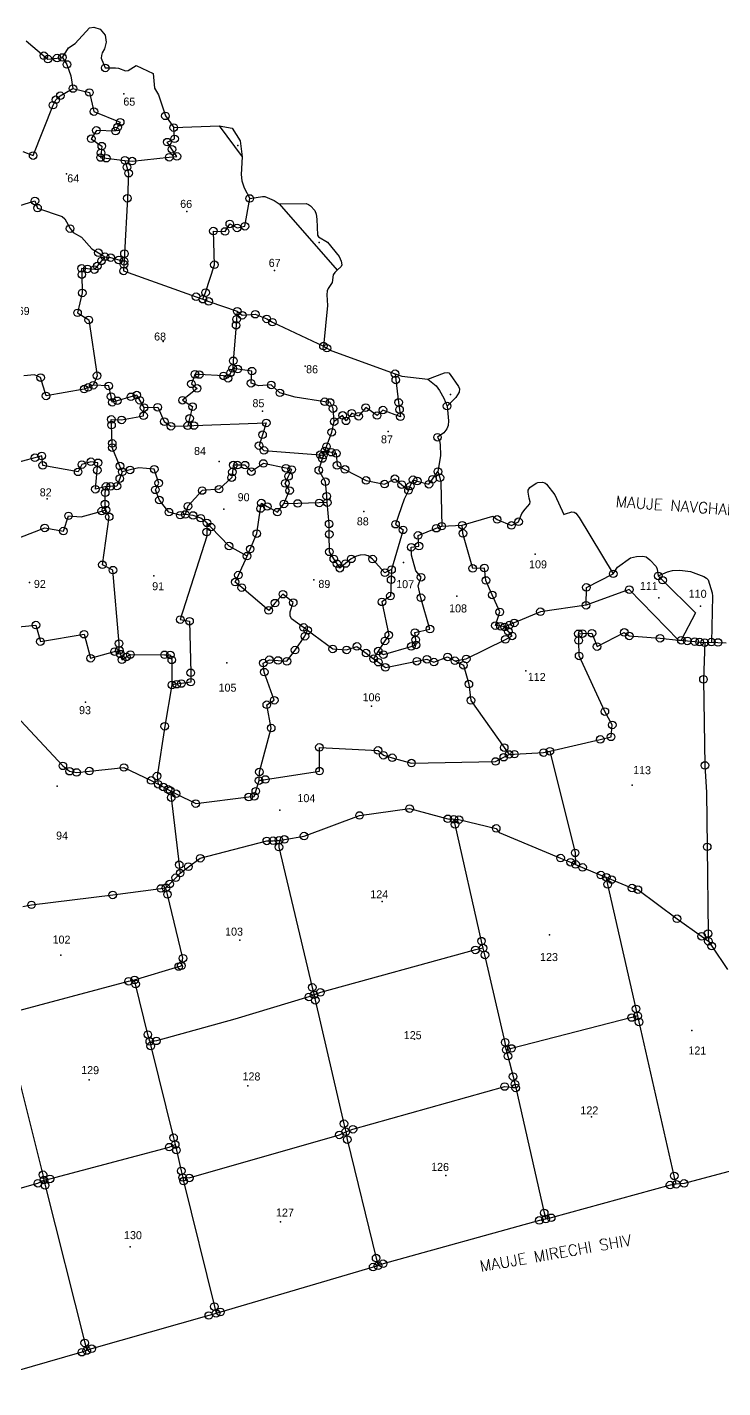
# Model space of a CAD drawing. Header units: metres. Extents: x 272249 to 276425, y 2131498 to 2137677.
# Drawn here: x 274971 to 275686, y 2135408 to 2136806 of the extents above; entities that cross this region are included whole.
import ezdxf

# ---------------------------------------------------------------- set-up
doc = ezdxf.new("R2010")
doc.units = ezdxf.units.M
for name, color, linetype in [('POINT_PARCEL', 7, 'Continuous'), ('POLY_PARCEL', 6, 'Continuous'), ('POLY_ROAD', 30, 'Continuous'), ('TEXT_MAPOUT', 7, 'Continuous'), ('TEXT_PARCEL', 7, 'Continuous'), ('V_BOUND_LINE', 7, 'Continuous')]:
    doc.layers.add(name, color=color, linetype=linetype)
doc.styles.get("Standard").update_dxf_attribs({"font": 'simplex.shx'})
doc.styles.add('TEXT_MAP', font='')
doc.styles.get('TEXT_MAP').set_extended_font_data('Kruti Dev 050')

msp = doc.modelspace()

# ---------------------------------------------------------------- linework, layer by layer
for centre in [(274988.3, 2136777.2), (274992.5, 2136773.8), (275001.9, 2136774.8), (275007.3, 2136775.4), (275012, 2136768.2), (275051.3, 2136764.6), (275000.6, 2136732), (275005.2, 2136736.1), (275018.2, 2136743.5), (275035.1, 2136739.4), (274997.7, 2136726.4), (275039.7, 2136719.8), (275064.1, 2136703.9), (275066.7, 2136708.9), (275113.1, 2136715.4), (275121.7, 2136703.3), (275037, 2136691.9), (275042.3, 2136700.5), (275062, 2136699.8), (275115, 2136688.4), (275122.6, 2136691.8), (274977.3, 2136674.6), (275047, 2136677.3), (275047.8, 2136684.3), (275119.9, 2136681.1), (275046.5, 2136672.6), (275052.4, 2136671.9), (275071.6, 2136669.7), (275073.6, 2136662.7), (275079, 2136668.9), (275117.1, 2136672.8), (275125, 2136673.7), (275075.3, 2136656.5), (274979.1, 2136628), (274981.8, 2136620.6), (275074.1, 2136630.7), (275199.7, 2136630.5), (275179.3, 2136604.4), (275015.2, 2136599.5), (275162.4, 2136597), (275174.4, 2136596.6), (275186.7, 2136600.2), (275194.8, 2136602), (275044.3, 2136574.8), (275047.5, 2136566.4), (275051, 2136570.6), (275056.9, 2136569.8), (275065.2, 2136567.3), (275070.6, 2136562.7), (275070.7, 2136566), (275071.1, 2136573.8), (275163.5, 2136562.4), (275027.1, 2136558.7), (275027.3, 2136552.3), (275033.1, 2136558.1), (275040.2, 2136557.4), (275043.2, 2136561.1), (275070.2, 2136556.1), (275027.8, 2136533.5), (275144.6, 2136529.5), (275151.6, 2136527), (275154.4, 2136533.8), (275157.7, 2136524.8), (275022.9, 2136513), (275186.3, 2136506.4), (275187, 2136514.7), (275192.1, 2136510.5), (275205.4, 2136511.6), (275217.2, 2136506.7), (275034.4, 2136505.7), (275185.8, 2136500.3), (275223.1, 2136503.4), (275275.5, 2136478.8), (275279.1, 2136476.7), (275180, 2136451.2), (275182.3, 2136455.9), (275182.9, 2136463.7), (275187.5, 2136455.2), (275202, 2136453.1), (275349, 2136450.4), (274984.9, 2136446.4), (275033.8, 2136436.4), (275039.1, 2136438.6), (275043, 2136448.4), (275055, 2136437.9), (275139.8, 2136440), (275143.5, 2136449.8), (275147.9, 2136449.6), (275172.8, 2136448.2), (275177.5, 2136445.8), (275201.1, 2136440.6), (275221.8, 2136438.9), (275349.8, 2136444.1), (274990.6, 2136427.6), (275029.7, 2136434.6), (275057.3, 2136426.9), (275063.7, 2136422.6), (275077.7, 2136426.7), (275083.8, 2136428.5), (275086.8, 2136423.2), (275130.7, 2136423.2), (275145.6, 2136435.4), (275230.7, 2136430.8), (275058.5, 2136421.1), (275091.2, 2136415.6), (275105.2, 2136416), (275141, 2136416.6), (275276.8, 2136421.7), (275282.3, 2136420.9), (275285.3, 2136414.6), (275304.6, 2136409.9), (275318.9, 2136415.6), (275336.6, 2136413.1), (275352.7, 2136420.9), (275353.6, 2136413.6), (275402.4, 2136417.2), (275057.5, 2136403.5), (275057.8, 2136397.7), (275068.1, 2136403), (275090.7, 2136407.2), (275112, 2136401.2), (275118.8, 2136396.4), (275136.1, 2136397), (275138, 2136404.5), (275142.4, 2136397.2), (275216.7, 2136399.9), (275286.5, 2136401.2), (275295.2, 2136407.6), (275298.7, 2136402), (275311.6, 2136406.7), (275330.5, 2136407.5), (275354.5, 2136406.2), (275212.9, 2136387.8), (275284, 2136390.3), (275392.6, 2136385.1), (275058.5, 2136378.8), (275058.6, 2136374.5), (275209.3, 2136376.6), (275214.3, 2136371.7), (275272.1, 2136367.2), (275275.4, 2136366.9), (275277, 2136371.2), (275278.6, 2136375.5), (275283.6, 2136369.8), (275288.6, 2136368.6), (274979.1, 2136364.1), (274986.1, 2136366), (274987.1, 2136356.2), (275027.4, 2136357.1), (275036.6, 2136360), (275043.9, 2136358.9), (275066.5, 2136355.5), (275101.7, 2136352.3), (275182.8, 2136356.6), (275187.2, 2136356.6), (275195, 2136356.5), (275213.8, 2136358.2), (275237, 2136353.3), (275274.4, 2136363.3), (275289.5, 2136356.3), (275023.5, 2136349.6), (275043.2, 2136351.2), (275066.3, 2136342.7), (275068.9, 2136349.7), (275076.9, 2136351.6), (275181.2, 2136343.7), (275181.9, 2136349.4), (275201.4, 2136349.9), (275239.6, 2136345), (275242.9, 2136352), (275270.7, 2136351.2), (275277.5, 2136339.4), (275297.6, 2136352.1), (275319.3, 2136340.8), (275348.8, 2136342.5), (275367.5, 2136341.5), (275371.8, 2136340.2), (275387.5, 2136342), (275393.1, 2136349.8), (275395.1, 2136343.6), (275041.2, 2136331.7), (275051.3, 2136328.1), (275052.2, 2136334.6), (275056.8, 2136334.7), (275063.3, 2136334.9), (275102.8, 2136331.1), (275106.3, 2136338.1), (275150.9, 2136330.4), (275168.2, 2136331.8), (275236.2, 2136337.8), (275240.7, 2136330.4), (275278.8, 2136324.5), (275338.2, 2136337.1), (275355.8, 2136336.5), (275362.8, 2136330.6), (275364.7, 2136334.9), (275383.8, 2136336.8), (275051.1, 2136316.5), (275052.1, 2136310.5), (275107, 2136320.6), (275136.3, 2136314.3), (275210.9, 2136311.9), (275211.7, 2136317.5), (275217.8, 2136314), (275234.9, 2136316.6), (275249, 2136317.1), (275271.2, 2136317.7), (275279.4, 2136318), (275013.6, 2136304.4), (275047.7, 2136309.3), (275055.4, 2136303.4), (275116.7, 2136308.2), (275128.4, 2136305.1), (275133.6, 2136305.8), (275141.5, 2136304.8), (275149.5, 2136302), (275155.8, 2136297.2), (275228.2, 2136308.2), (275453.9, 2136300.8), (275475.9, 2136298.3), (274989.2, 2136292), (275008.4, 2136288.8), (275155.6, 2136287.8), (275159.9, 2136292.8), (275207, 2136286.1), (275281.3, 2136296.1), (275281.4, 2136285.5), (275349.5, 2136295.8), (275357.2, 2136290), (275372.7, 2136284.3), (275391.4, 2136291.7), (275396.9, 2136293.8), (275418.1, 2136294.7), (275418.7, 2136286.4), (275468.6, 2136294.6), (275178.5, 2136273.3), (275200.2, 2136270.3), (275365.7, 2136272.1), (275373.6, 2136273.3), (275197, 2136263), (275281.6, 2136267.4), (275286.1, 2136260.2), (275289.4, 2136255.1), (275298.2, 2136255.4), (275304, 2136260.2), (275325.9, 2136260), (275048.4, 2136254.1), (275059.2, 2136248.6), (275188.1, 2136243.5), (275292.3, 2136250.5), (275338.6, 2136246), (275345.4, 2136249.1), (275375.7, 2136241.3), (275428.8, 2136250.4), (275440.8, 2136250.8), (275573.1, 2136244.8), (275619.4, 2136242.7), (275184.8, 2136236.4), (275191.5, 2136230.7), (275345, 2136238.7), (275442.3, 2136238), (275545.5, 2136230.9), (275589.6, 2136228.6), (275623.8, 2136238.3), (275225.7, 2136214.7), (275233.8, 2136223.9), (275244.4, 2136215.3), (275335.6, 2136216), (275344.2, 2136222), (275375.6, 2136220.3), (275448.8, 2136223.1), (275545.2, 2136212.5), (275219.2, 2136207.2), (275456.5, 2136205.6), (275498.3, 2136205.9), (274980.2, 2136192.2), (275128.4, 2136197.8), (275137.9, 2136196.1), (275255.1, 2136189.8), (275259.2, 2136186.9), (275369.4, 2136184.5), (275384.9, 2136188.1), (275452.1, 2136191.6), (275457.3, 2136190.9), (275461.7, 2136190.2), (275465.4, 2136185.7), (275466.7, 2136192.3), (275471.4, 2136194.3), (275584.5, 2136184.6), (274984.8, 2136175.2), (275029.6, 2136182.8), (275065.5, 2136173.2), (275256.4, 2136180.7), (275338.6, 2136175.9), (275342.6, 2136181.9), (275370.2, 2136177), (275370.7, 2136171.8), (275462.3, 2136177.5), (275469.3, 2136181), (275537.3, 2136183.2), (275537.6, 2136176.3), (275541.5, 2136183.4), (275551.2, 2136183.8), (275589.6, 2136181), (275621.2, 2136178.6), (275643, 2136176.5), (275649.3, 2136175.9), (275656.8, 2136175.2), (275661.8, 2136174.7), (275667.1, 2136174.2), (275674, 2136174.7), (275680.7, 2136174.3), (275036.3, 2136158.1), (275061, 2136164.9), (275065.8, 2136166.2), (275066.9, 2136162.3), (275068.5, 2136156.6), (275073, 2136159.4), (275077.2, 2136161.9), (275112.2, 2136161.6), (275118.1, 2136161.5), (275219.9, 2136156.6), (275246.3, 2136166.5), (275285, 2136167.6), (275299.3, 2136166.6), (275309.9, 2136170.3), (275319.3, 2136163.4), (275327, 2136157.6), (275331.7, 2136165.5), (275337, 2136161.8), (275365.7, 2136170.3), (275381.7, 2136157), (275403, 2136159.4), (275422.2, 2136157.4), (275538.1, 2136160.5), (275556.5, 2136170), (275119.7, 2136156.4), (275139.2, 2136143.1), (275213.7, 2136153.1), (275214.7, 2136143.8), (275228.8, 2136155.8), (275238, 2136154.9), (275331.9, 2136154), (275339.1, 2136148.7), (275371.4, 2136155), (275388.9, 2136154.1), (275410.5, 2136155.5), (275419.3, 2136150.9), (275119.8, 2136130.6), (275124.6, 2136131.4), (275129.5, 2136132.1), (275139.1, 2136133.5), (275424.8, 2136131.5), (275665.8, 2136136.4), (275224.9, 2136114.9), (275426.9, 2136114.8), (275217.3, 2136110.3), (275564.5, 2136103.3), (275112.5, 2136088.2), (275572.1, 2136089.6), (275221.8, 2136086.3), (275559.8, 2136074.7), (275570.9, 2136077.3), (275271.3, 2136066.5), (275331.6, 2136063.4), (275461.1, 2136066.3), (275466.1, 2136059.2), (275471.7, 2136059.5), (275501.6, 2136061.1), (275508, 2136062.5), (275007.8, 2136047.5), (275070.5, 2136045.8), (275337, 2136058.4), (275346.1, 2136055.9), (275365.9, 2136050.4), (275452.2, 2136052), (275460.7, 2136056.4), (275667.3, 2136047.9), (275014.7, 2136042), (275021.9, 2136040.7), (275035.1, 2136042.1), (275098.5, 2136032.5), (275104.6, 2136037), (275209.3, 2136032.4), (275209.7, 2136041.3), (275215.8, 2136033.5), (275271.4, 2136042.1), (275105.7, 2136028.6), (275110.9, 2136025.8), (275115.8, 2136023.3), (275118.3, 2136021.9), (275124.1, 2136018.9), (275206, 2136021.5), (275119.1, 2136014.9), (275144.3, 2136008.7), (275198.8, 2136015.5), (275204.4, 2136016.1), (275364, 2136003.6), (275312.5, 2135996.5), (275403.2, 2135993.1), (275409.4, 2135992.7), (275414.6, 2135992.3), (275255.6, 2135975.4), (275410.6, 2135987.3), (275452.9, 2135983.2), (275217.3, 2135970.3), (275223.7, 2135970.6), (275229.8, 2135964.1), (275229.9, 2135971), (275235.3, 2135971.9), (275669.6, 2135964.3), (275149, 2135952.5), (275519, 2135952.7), (275529.3, 2135948.4), (275534, 2135958.1), (275127.3, 2135945.9), (275128.3, 2135937.3), (275136.7, 2135943.9), (275534.5, 2135946.2), (275541.6, 2135943.2), (275560.4, 2135935.3), (275565.9, 2135933), (275108.5, 2135921.5), (275113.7, 2135922.2), (275117.4, 2135926), (275123.7, 2135932.5), (275567.5, 2135925.7), (275571.4, 2135930.7), (275592.5, 2135921.9), (275598.4, 2135920.3), (275059, 2135914.9), (275115.3, 2135915.4), (274975.6, 2135904.7), (275638.6, 2135890.4), (275437.8, 2135867.4), (275663.8, 2135872.4), (275670.5, 2135875.2), (275670.8, 2135867.3), (275131.2, 2135849.8), (275431.5, 2135858.4), (275439.5, 2135860.3), (275441.3, 2135853.2), (275674.3, 2135862.3), (275126.9, 2135841.3), (275129.6, 2135842.1), (275075.3, 2135826.2), (275081.5, 2135827.6), (275082.5, 2135823.3), (275260.6, 2135810.1), (275264, 2135819.9), (275265.8, 2135812.2), (275272.4, 2135814.7), (275267.1, 2135806.6), (275596.5, 2135797.8), (275592.1, 2135788.9), (275598.2, 2135790.5), (275599.6, 2135784.3), (275095.1, 2135771.4), (275097.1, 2135764.3), (275098.1, 2135759.5), (275103.9, 2135764.9), (275462.1, 2135763.4), (275463.3, 2135755.7), (275468.6, 2135757.1), (275465, 2135749.2), (275470.2, 2135728.2), (275461.6, 2135718), (275472.2, 2135720.4), (275473, 2135716.5), (275291.9, 2135668.2), (275296.5, 2135679.8), (275298.4, 2135671.5), (275305.7, 2135674.1), (275117.1, 2135655.7), (275121.5, 2135665.4), (275123.2, 2135658.4), (275299.9, 2135663.4), (275124.5, 2135652.6), (274987.4, 2135627.4), (275129.4, 2135631.3), (275635.8, 2135626.2), (274982.2, 2135618.6), (274988.4, 2135621.9), (274989.6, 2135616.4), (274994.6, 2135623), (275130.9, 2135624.5), (275131.8, 2135620.8), (275137.6, 2135624), (275631.5, 2135616.7), (275637.8, 2135617.5), (275645.8, 2135618.5), (275502.2, 2135588.1), (275497.2, 2135580.4), (275503.8, 2135581.8), (275509.4, 2135583.1), (275329.6, 2135541.7), (275326.5, 2135532.5), (275331.5, 2135533.9), (275336.7, 2135535.9), (275163.4, 2135491.9), (275169.7, 2135486.3), (275157.7, 2135482.7), (275165.2, 2135484.9), (275027.3, 2135445), (275030.3, 2135454.5), (275032.3, 2135446.7), (275037.4, 2135448.6)]:
    msp.add_circle(centre, 3.89)
at = {"layer": 'POINT_PARCEL'}
for p in [(275070.5, 2136738), (275187.6, 2136684.9), (275011.7, 2136655.7), (275135.3, 2136617), (275271.2, 2136585.2), (275225.1, 2136556.5), (275111, 2136483.7), (275256.6, 2136458.1), (275406, 2136429), (275212.8, 2136411.9), (275342, 2136391.1), (275168.5, 2136360.2), (274991.6, 2136321.8), (275173.1, 2136311.4), (275317, 2136308.9), (275493, 2136264.9), (275357.8, 2136256.5), (274973.7, 2136235.8), (275101.1, 2136242.9), (275265.7, 2136238.8), (275412.4, 2136221.7), (275620.1, 2136220), (275662.7, 2136211.6), (275176.4, 2136153.5), (275483.2, 2136145.1), (275031.1, 2136112.8), (275324.7, 2136108.9), (275002, 2136026.5), (275592.6, 2136027.5), (275230.6, 2136001.9), (275335.7, 2135908.2), (275189.6, 2135868.3), (275507.8, 2135874), (275005.7, 2135852.9), (275653.8, 2135775.5), (275368.9, 2135766.5), (275034.8, 2135724.9), (275197.8, 2135718.7), (275550.9, 2135686.8), (275401.2, 2135626.5), (275231.3, 2135578.8), (275076.9, 2135553.2)]:
    msp.add_point(p, dxfattribs=at)
at = {"layer": 'POLY_PARCEL'}
for p, q in [((275007.3, 2136775.4), (275012, 2136768.2)), ((275012, 2136768.2), (275016, 2136756.6)), ((275016, 2136756.6), (275018.2, 2136743.5)), ((275000.6, 2136732), (275005.2, 2136736.1)), ((275005.2, 2136736.1), (275018.2, 2136743.5)), ((275018.2, 2136743.5), (275035.1, 2136739.4)), ((275035.1, 2136739.4), (275039.7, 2136719.8)), ((274977.3, 2136674.6), (274997.7, 2136726.4)), ((274997.7, 2136726.4), (275000.6, 2136732)), ((275039.7, 2136719.8), (275066.7, 2136708.9)), ((275066.7, 2136708.9), (275064.1, 2136703.9)), ((275042.3, 2136700.5), (275037, 2136691.9)), ((275037, 2136691.9), (275047.8, 2136684.3)), ((275062, 2136699.8), (275042.3, 2136700.5)), ((275064.1, 2136703.9), (275062, 2136699.8)), ((275115, 2136688.4), (275122.6, 2136691.8)), ((275122.6, 2136691.8), (275121.7, 2136703.3)), ((274966.6, 2136678.8), (274977.3, 2136674.6)), ((275047.8, 2136684.3), (275047, 2136677.3)), ((275119.9, 2136681.1), (275115, 2136688.4)), ((275125, 2136673.7), (275119.9, 2136681.1)), ((275047, 2136677.3), (275046.5, 2136672.6)), ((275046.5, 2136672.6), (275052.4, 2136671.9)), ((275052.4, 2136671.9), (275071.6, 2136669.7)), ((275071.6, 2136669.7), (275079, 2136668.9)), ((275071.6, 2136669.7), (275073.6, 2136662.7)), ((275079, 2136668.9), (275117.1, 2136672.8)), ((275117.1, 2136672.8), (275125, 2136673.7)), ((275073.6, 2136662.7), (275075.3, 2136656.5)), ((275075.3, 2136656.5), (275074.1, 2136630.7)), ((274962.6, 2136623.1), (274979.1, 2136628)), ((274979.1, 2136628), (274981.8, 2136620.6)), ((275074.1, 2136630.7), (275071.1, 2136573.8)), ((275194.8, 2136602), (275199.7, 2136630.5)), ((274981.8, 2136620.6), (275007.1, 2136611.9)), ((275007.1, 2136611.9), (275009.9, 2136609.5)), ((275009.9, 2136609.5), (275015.2, 2136599.5)), ((275015.2, 2136599.5), (275018.5, 2136595.5)), ((275018.5, 2136595.5), (275026.9, 2136590.6)), ((275163.5, 2136562.4), (275162.4, 2136597)), ((275162.4, 2136597), (275174.4, 2136596.6)), ((275174.4, 2136596.6), (275179.3, 2136604.4)), ((275179.3, 2136604.4), (275186.7, 2136600.2)), ((275186.7, 2136600.2), (275194.8, 2136602)), ((275026.9, 2136590.6), (275037.7, 2136578.9)), ((275037.7, 2136578.9), (275044.3, 2136574.8)), ((275047.5, 2136566.4), (275043.2, 2136561.1)), ((275044.3, 2136574.8), (275051, 2136570.6)), ((275051, 2136570.6), (275047.5, 2136566.4)), ((275051, 2136570.6), (275056.9, 2136569.8)), ((275056.9, 2136569.8), (275065.2, 2136567.3)), ((275065.2, 2136567.3), (275070.7, 2136566)), ((275070.7, 2136566), (275070.6, 2136562.7)), ((275071.1, 2136573.8), (275070.7, 2136566)), ((275033.1, 2136558.1), (275027.1, 2136558.7)), ((275027.1, 2136558.7), (275027.3, 2136552.3)), ((275027.3, 2136552.3), (275027.8, 2136533.5)), ((275040.2, 2136557.4), (275033.1, 2136558.1)), ((275043.2, 2136561.1), (275040.2, 2136557.4)), ((275070.6, 2136562.7), (275070.2, 2136556.1)), ((275070.2, 2136556.1), (275144.6, 2136529.5)), ((275154.4, 2136533.8), (275163.5, 2136562.4)), ((275027.8, 2136533.5), (275022.9, 2136513)), ((275144.6, 2136529.5), (275151.6, 2136527)), ((275151.6, 2136527), (275154.4, 2136533.8)), ((275151.6, 2136527), (275157.7, 2136524.8)), ((275157.7, 2136524.8), (275187, 2136514.7)), ((275022.9, 2136513), (275034.4, 2136505.7)), ((275187, 2136514.7), (275186.3, 2136506.4)), ((275187, 2136514.7), (275192.1, 2136510.5)), ((275192.1, 2136510.5), (275205.4, 2136511.6)), ((275205.4, 2136511.6), (275217.2, 2136506.7)), ((275034.4, 2136505.7), (275043, 2136448.4)), ((275185.8, 2136500.3), (275182.9, 2136463.7)), ((275186.3, 2136506.4), (275185.8, 2136500.3)), ((275217.2, 2136506.7), (275223.1, 2136503.4)), ((275223.1, 2136503.4), (275275.5, 2136478.8)), ((275182.3, 2136455.9), (275180, 2136451.2)), ((275182.9, 2136463.7), (275182.3, 2136455.9)), ((275187.5, 2136455.2), (275182.3, 2136455.9)), ((275202, 2136453.1), (275187.5, 2136455.2)), ((274978.8, 2136449.4), (274967.9, 2136448.2)), ((274984.9, 2136446.4), (274978.8, 2136449.4)), ((274990.6, 2136427.6), (274984.9, 2136446.4)), ((275043, 2136448.4), (275039.1, 2136438.6)), ((275043, 2136448.4), (275043, 2136448.4)), ((275143.5, 2136449.8), (275139.8, 2136440)), ((275147.9, 2136449.6), (275143.5, 2136449.8)), ((275172.8, 2136448.2), (275147.9, 2136449.6)), ((275177.5, 2136445.8), (275172.8, 2136448.2)), ((275180, 2136451.2), (275177.5, 2136445.8)), ((275177.5, 2136445.8), (275177.5, 2136445.8)), ((275201.1, 2136440.6), (275202, 2136453.1)), ((275209.2, 2136438), (275201.1, 2136440.6)), ((275349, 2136450.4), (275349.8, 2136444.1)), ((275349.8, 2136444.1), (275352.7, 2136420.9)), ((275029.7, 2136434.6), (274990.6, 2136427.6)), ((275033.8, 2136436.4), (275029.7, 2136434.6)), ((275039.1, 2136438.6), (275033.8, 2136436.4)), ((275055, 2136437.9), (275039.1, 2136438.6)), ((275057.3, 2136426.9), (275055, 2136437.9)), ((275058.5, 2136421.1), (275057.3, 2136426.9)), ((275077.7, 2136426.7), (275063.7, 2136422.6)), ((275083.8, 2136428.5), (275077.7, 2136426.7)), ((275086.8, 2136423.2), (275083.8, 2136428.5)), ((275145.6, 2136435.4), (275130.7, 2136423.2)), ((275139.8, 2136440), (275145.6, 2136435.4)), ((275221.8, 2136438.9), (275209.2, 2136438)), ((275230.7, 2136430.8), (275221.8, 2136438.9)), ((275246.4, 2136426.3), (275230.7, 2136430.8)), ((275276.8, 2136421.7), (275246.4, 2136426.3)), ((275063.7, 2136422.6), (275058.5, 2136421.1)), ((275091.2, 2136415.6), (275086.8, 2136423.2)), ((275090.7, 2136407.2), (275091.2, 2136415.6)), ((275091.2, 2136415.6), (275105.2, 2136416)), ((275105.2, 2136416), (275112, 2136401.2)), ((275130.7, 2136423.2), (275141, 2136416.6)), ((275141, 2136416.6), (275138, 2136404.5)), ((275282.3, 2136420.9), (275276.8, 2136421.7)), ((275285.3, 2136414.6), (275282.3, 2136420.9)), ((275286.5, 2136401.2), (275285.3, 2136414.6)), ((275318.9, 2136415.6), (275311.6, 2136406.7)), ((275330.5, 2136407.5), (275318.9, 2136415.6)), ((275336.6, 2136413.1), (275330.5, 2136407.5)), ((275354.5, 2136406.2), (275336.6, 2136413.1)), ((275352.7, 2136420.9), (275353.6, 2136413.6)), ((275353.6, 2136413.6), (275354.5, 2136406.2)), ((275057.8, 2136397.7), (275057.5, 2136403.5)), ((275057.5, 2136403.5), (275068.1, 2136403)), ((275068.1, 2136403), (275090.7, 2136407.2)), ((275112, 2136401.2), (275118.8, 2136396.4)), ((275138, 2136404.5), (275136.1, 2136397)), ((275142.4, 2136397.2), (275216.7, 2136399.9)), ((275216.7, 2136399.9), (275212.9, 2136387.8)), ((275284, 2136390.3), (275286.5, 2136401.2)), ((275295.2, 2136407.6), (275286.5, 2136401.2)), ((275298.7, 2136402), (275295.2, 2136407.6)), ((275304.6, 2136409.9), (275298.7, 2136402)), ((275311.6, 2136406.7), (275304.6, 2136409.9)), ((275058.5, 2136378.8), (275057.8, 2136397.7)), ((275118.8, 2136396.4), (275136.1, 2136397)), ((275136.1, 2136397), (275142.4, 2136397.2)), ((275212.9, 2136387.8), (275209.3, 2136376.6)), ((275278.6, 2136375.5), (275284, 2136390.3)), ((275058.6, 2136374.5), (275058.5, 2136378.8)), ((275066.5, 2136355.5), (275058.6, 2136374.5)), ((275209.3, 2136376.6), (275214.3, 2136371.7)), ((275214.3, 2136371.7), (275272.1, 2136367.2)), ((275275.4, 2136366.9), (275277, 2136371.2)), ((275277, 2136371.2), (275278.6, 2136375.5)), ((275277, 2136371.2), (275283.6, 2136369.8)), ((274979.1, 2136364.1), (274924.9, 2136349.7)), ((274986.1, 2136366), (274979.1, 2136364.1)), ((274987.1, 2136356.2), (274986.1, 2136366)), ((275023.5, 2136349.6), (274987.1, 2136356.2)), ((275027.4, 2136357.1), (275023.5, 2136349.6)), ((275036.6, 2136360), (275027.4, 2136357.1)), ((275043.9, 2136358.9), (275036.6, 2136360)), ((275043.2, 2136351.2), (275043.9, 2136358.9)), ((275182.8, 2136356.6), (275181.9, 2136349.4)), ((275187.2, 2136356.6), (275182.8, 2136356.6)), ((275195, 2136356.5), (275187.2, 2136356.6)), ((275201.4, 2136349.9), (275195, 2136356.5)), ((275213.8, 2136358.2), (275201.4, 2136349.9)), ((275237, 2136353.3), (275213.8, 2136358.2)), ((275270.7, 2136351.2), (275274.4, 2136363.3)), ((275272.1, 2136367.2), (275275.4, 2136366.9)), ((275274.4, 2136363.3), (275275.4, 2136366.9)), ((275283.6, 2136369.8), (275288.6, 2136368.6)), ((275288.6, 2136368.6), (275289.5, 2136356.3)), ((275289.5, 2136356.3), (275297.6, 2136352.1)), ((275041.2, 2136331.7), (275043.2, 2136351.2)), ((275066.3, 2136342.7), (275063.3, 2136334.9)), ((275068.9, 2136349.7), (275066.3, 2136342.7)), ((275068.9, 2136349.7), (275066.5, 2136355.5)), ((275076.9, 2136351.6), (275068.9, 2136349.7)), ((275085.7, 2136353.8), (275076.9, 2136351.6)), ((275101.7, 2136352.3), (275085.7, 2136353.8)), ((275106.3, 2136338.1), (275101.7, 2136352.3)), ((275181.2, 2136343.7), (275168.2, 2136331.8)), ((275181.9, 2136349.4), (275181.2, 2136343.7)), ((275181.9, 2136349.4), (275181.9, 2136349.4)), ((275236.2, 2136337.8), (275239.6, 2136345)), ((275242.9, 2136352), (275237, 2136353.3)), ((275239.6, 2136345), (275242.9, 2136352)), ((275277.5, 2136339.4), (275270.7, 2136351.2)), ((275297.6, 2136352.1), (275319.3, 2136340.8)), ((275338.2, 2136337.1), (275348.8, 2136342.5)), ((275348.8, 2136342.5), (275355.8, 2136336.5)), ((275387.5, 2136342), (275393.1, 2136349.8)), ((275052.2, 2136334.6), (275041.2, 2136331.7)), ((275041.2, 2136331.7), (275041.2, 2136331.7)), ((275051.3, 2136328.1), (275052.2, 2136334.6)), ((275056.8, 2136334.7), (275052.2, 2136334.6)), ((275063.3, 2136334.9), (275056.8, 2136334.7)), ((275102.8, 2136331.1), (275106.3, 2136338.1)), ((275107, 2136320.6), (275102.8, 2136331.1)), ((275150.9, 2136330.4), (275136.3, 2136314.3)), ((275168.2, 2136331.8), (275150.9, 2136330.4)), ((275234.9, 2136316.6), (275240.7, 2136330.4)), ((275240.7, 2136330.4), (275236.2, 2136337.8)), ((275278.8, 2136324.5), (275277.5, 2136339.4)), ((275319.3, 2136340.8), (275338.2, 2136337.1)), ((275355.8, 2136336.5), (275362.8, 2136330.6)), ((275362.8, 2136330.6), (275358.3, 2136321.4)), ((275362.8, 2136330.6), (275364.7, 2136334.9)), ((275364.7, 2136334.9), (275367.5, 2136341.5)), ((275367.5, 2136341.5), (275371.8, 2136340.2)), ((275371.8, 2136340.2), (275383.8, 2136336.8)), ((275383.8, 2136336.8), (275387.5, 2136342)), ((275051.1, 2136316.5), (275051.3, 2136328.1)), ((275052.1, 2136310.5), (275051.1, 2136316.5)), ((275051.1, 2136316.5), (275051.1, 2136316.5)), ((275116.7, 2136308.2), (275107, 2136320.6)), ((275107, 2136320.6), (275107, 2136320.6)), ((275136.3, 2136314.3), (275133.6, 2136305.8)), ((275210.9, 2136311.9), (275211.7, 2136317.5)), ((275211.7, 2136317.5), (275217.8, 2136314)), ((275228.2, 2136308.2), (275234.9, 2136316.6)), ((275249, 2136317.1), (275234.9, 2136316.6)), ((275271.2, 2136317.7), (275249, 2136317.1)), ((275279.4, 2136318), (275271.2, 2136317.7)), ((275279.4, 2136318), (275278.8, 2136324.5)), ((275281.3, 2136296.1), (275279.4, 2136318)), ((275358.3, 2136321.4), (275349.5, 2136295.8)), ((275008.4, 2136288.8), (275013.6, 2136304.4)), ((275013.6, 2136304.4), (275026.6, 2136303.3)), ((275026.6, 2136303.3), (275047.7, 2136309.3)), ((275047.7, 2136309.3), (275052.1, 2136310.5)), ((275048.4, 2136254.1), (275055.4, 2136303.4)), ((275055.4, 2136303.4), (275052.1, 2136310.5)), ((275128.4, 2136305.1), (275116.7, 2136308.2)), ((275133.6, 2136305.8), (275128.4, 2136305.1)), ((275141.5, 2136304.8), (275133.6, 2136305.8)), ((275149.5, 2136302), (275141.5, 2136304.8)), ((275155.8, 2136297.2), (275149.5, 2136302)), ((275207, 2136286.1), (275210.9, 2136311.9)), ((275217.8, 2136314), (275228.2, 2136308.2)), ((274953, 2136278), (274989.2, 2136292)), ((274989.2, 2136292), (275008.4, 2136288.8)), ((275155.8, 2136297.2), (275155.6, 2136287.8)), ((275155.6, 2136287.8), (275155.6, 2136283.6)), ((275159.9, 2136292.8), (275155.8, 2136297.2)), ((275178.5, 2136273.3), (275159.9, 2136292.8)), ((275281.4, 2136285.5), (275281.3, 2136296.1)), ((275357.2, 2136290), (275345.4, 2136249.1)), ((275349.5, 2136295.8), (275357.2, 2136290)), ((275372.7, 2136284.3), (275391.4, 2136291.7)), ((275391.4, 2136291.7), (275396.9, 2136293.8)), ((275418.7, 2136286.4), (275418.1, 2136294.7)), ((275428.8, 2136250.4), (275418.7, 2136286.4)), ((275155.6, 2136283.6), (275128.4, 2136197.8)), ((275197, 2136263), (275178.5, 2136273.3)), ((275200.2, 2136270.3), (275207, 2136286.1)), ((275281.6, 2136267.4), (275281.4, 2136285.5)), ((275365.7, 2136272.1), (275373.6, 2136273.3)), ((275373.6, 2136273.3), (275372.7, 2136284.3)), ((275188.1, 2136243.5), (275197, 2136263)), ((275197, 2136263), (275200.2, 2136270.3)), ((275286.1, 2136260.2), (275281.6, 2136267.4)), ((275289.4, 2136255.1), (275286.1, 2136260.2)), ((275304, 2136260.2), (275298.2, 2136255.4)), ((275309.4, 2136263), (275304, 2136260.2)), ((275313.1, 2136264.1), (275309.4, 2136263)), ((275317.7, 2136264.3), (275313.1, 2136264.1)), ((275321.5, 2136263.3), (275317.7, 2136264.3)), ((275325.9, 2136260), (275321.5, 2136263.3)), ((275338.6, 2136246), (275325.9, 2136260)), ((275366, 2136264.1), (275365.7, 2136272.1)), ((275370.2, 2136247.8), (275366, 2136264.1)), ((275059.2, 2136248.6), (275048.4, 2136254.1)), ((275065.5, 2136173.2), (275059.2, 2136248.6)), ((275292.3, 2136250.5), (275289.4, 2136255.1)), ((275298.2, 2136255.4), (275292.3, 2136250.5)), ((275345.4, 2136249.1), (275338.6, 2136246)), ((275345.4, 2136249.1), (275345, 2136238.7)), ((275375.7, 2136241.3), (275370.2, 2136247.8)), ((275440.8, 2136250.8), (275428.8, 2136250.4)), ((275442.3, 2136238), (275440.8, 2136250.8)), ((275545.5, 2136230.9), (275573.1, 2136244.8)), ((275184.8, 2136236.4), (275188.1, 2136243.5)), ((275191.5, 2136230.7), (275184.8, 2136236.4)), ((275219.2, 2136207.2), (275191.5, 2136230.7)), ((275345, 2136238.7), (275344.2, 2136222)), ((275372.8, 2136232.4), (275375.7, 2136241.3)), ((275375.6, 2136220.3), (275372.8, 2136232.4)), ((275448.8, 2136223.1), (275442.3, 2136238)), ((275545.2, 2136212.5), (275545.5, 2136230.9)), ((275619.4, 2136242.7), (275623.8, 2136238.3)), ((275623.8, 2136238.3), (275657.5, 2136204.8)), ((275233.8, 2136223.9), (275225.7, 2136214.7)), ((275244.4, 2136215.3), (275233.8, 2136223.9)), ((275344.2, 2136222), (275335.6, 2136216)), ((275384.9, 2136188.1), (275375.6, 2136220.3)), ((275456.5, 2136205.6), (275448.8, 2136223.1)), ((275589.6, 2136228.6), (275545.2, 2136212.5)), ((275640.2, 2136176.8), (275589.6, 2136228.6)), ((275225.7, 2136214.7), (275219.2, 2136207.2)), ((275241.3, 2136205.7), (275244.4, 2136215.3)), ((275241.4, 2136201.7), (275241.3, 2136205.7)), ((275335.6, 2136216), (275342.6, 2136181.9)), ((275452.1, 2136191.6), (275456.5, 2136205.6)), ((275498.3, 2136205.9), (275471.4, 2136194.3)), ((275545.2, 2136212.5), (275498.3, 2136205.9)), ((275657.5, 2136204.8), (275643, 2136176.5)), ((274937.1, 2136187.8), (274980.2, 2136192.2)), ((274980.2, 2136192.2), (274984.8, 2136175.2)), ((275128.4, 2136197.8), (275137.9, 2136196.1)), ((275137.9, 2136196.1), (275139.2, 2136143.1)), ((275242.8, 2136198.5), (275241.4, 2136201.7)), ((275255.1, 2136189.8), (275242.8, 2136198.5)), ((275259.2, 2136186.9), (275255.1, 2136189.8)), ((275457.3, 2136190.9), (275452.1, 2136191.6)), ((275461.7, 2136190.2), (275457.3, 2136190.9)), ((275466.7, 2136192.3), (275461.7, 2136190.2)), ((275465.4, 2136185.7), (275461.7, 2136190.2)), ((275471.4, 2136194.3), (275466.7, 2136192.3)), ((274984.8, 2136175.2), (275029.6, 2136182.8)), ((275029.6, 2136182.8), (275036.3, 2136158.1)), ((275246.3, 2136166.5), (275256.4, 2136180.7)), ((275256.4, 2136180.7), (275259.2, 2136186.9)), ((275259.2, 2136186.9), (275285, 2136167.6)), ((275338.6, 2136175.9), (275331.7, 2136165.5)), ((275342.6, 2136181.9), (275338.6, 2136175.9)), ((275369.4, 2136184.5), (275384.9, 2136188.1)), ((275370.2, 2136177), (275369.4, 2136184.5)), ((275370.7, 2136171.8), (275370.2, 2136177)), ((275422.2, 2136157.4), (275462.3, 2136177.5)), ((275462.3, 2136177.5), (275469.3, 2136181)), ((275469.3, 2136181), (275465.4, 2136185.7)), ((275537.3, 2136183.2), (275541.5, 2136183.4)), ((275537.6, 2136176.3), (275537.3, 2136183.2)), ((275538.1, 2136160.5), (275537.6, 2136176.3)), ((275541.5, 2136183.4), (275551.2, 2136183.8)), ((275551.2, 2136183.8), (275556.5, 2136170)), ((275556.5, 2136170), (275584.5, 2136184.6)), ((275584.5, 2136184.6), (275589.6, 2136181)), ((275589.6, 2136181), (275621.2, 2136178.6)), ((275621.2, 2136178.6), (275640.2, 2136176.8)), ((275640.2, 2136176.8), (275643, 2136176.5)), ((275643, 2136176.5), (275649.3, 2136175.9)), ((275649.3, 2136175.9), (275656.8, 2136175.2)), ((275656.8, 2136175.2), (275661.8, 2136174.7)), ((275661.8, 2136174.7), (275667.1, 2136174.2)), ((275667.1, 2136174.2), (275674, 2136174.7)), ((275036.3, 2136158.1), (275061, 2136164.9)), ((275061, 2136164.9), (275065.8, 2136166.2)), ((275065.8, 2136166.2), (275065.5, 2136173.2)), ((275065.8, 2136166.2), (275066.9, 2136162.3)), ((275066.9, 2136162.3), (275068.5, 2136156.6)), ((275073, 2136159.4), (275077.2, 2136161.9)), ((275077.2, 2136161.9), (275112.2, 2136161.6)), ((275112.2, 2136161.6), (275118.1, 2136161.5)), ((275118.1, 2136161.5), (275119.7, 2136156.4)), ((275238, 2136154.9), (275246.3, 2136166.5)), ((275285, 2136167.6), (275299.3, 2136166.6)), ((275299.3, 2136166.6), (275309.9, 2136170.3)), ((275309.9, 2136170.3), (275319.3, 2136163.4)), ((275319.3, 2136163.4), (275327, 2136157.6)), ((275331.7, 2136165.5), (275327, 2136157.6)), ((275331.7, 2136165.5), (275337, 2136161.8)), ((275337, 2136161.8), (275365.7, 2136170.3)), ((275365.7, 2136170.3), (275370.7, 2136171.8)), ((275564.5, 2136103.3), (275538.1, 2136160.5)), ((275667.1, 2136174.2), (275665.8, 2136136.4)), ((274915, 2136146.8), (275007.8, 2136047.5)), ((275068.5, 2136156.6), (275073, 2136159.4)), ((275119.7, 2136156.4), (275119.8, 2136130.6)), ((275213.7, 2136153.1), (275219.9, 2136156.6)), ((275214.7, 2136143.8), (275213.7, 2136153.1)), ((275219.9, 2136156.6), (275228.8, 2136155.8)), ((275228.8, 2136155.8), (275238, 2136154.9)), ((275327, 2136157.6), (275331.9, 2136154)), ((275331.9, 2136154), (275339.1, 2136148.7)), ((275339.1, 2136148.7), (275371.4, 2136155)), ((275371.4, 2136155), (275381.7, 2136157)), ((275381.7, 2136157), (275388.9, 2136154.1)), ((275388.9, 2136154.1), (275403, 2136159.4)), ((275403, 2136159.4), (275410.5, 2136155.5)), ((275410.5, 2136155.5), (275422.2, 2136157.4)), ((275410.5, 2136155.5), (275419.3, 2136150.9)), ((275419.3, 2136150.9), (275424.8, 2136131.5)), ((275139.1, 2136133.5), (275129.5, 2136132.1)), ((275139.2, 2136143.1), (275139.1, 2136133.5)), ((275224.9, 2136114.9), (275214.7, 2136143.8)), ((275665.8, 2136136.4), (275667.3, 2136047.9)), ((275119.8, 2136130.6), (275112.5, 2136088.2)), ((275124.6, 2136131.4), (275119.8, 2136130.6)), ((275129.5, 2136132.1), (275124.6, 2136131.4)), ((275424.8, 2136131.5), (275426.9, 2136114.8)), ((275217.3, 2136110.3), (275224.9, 2136114.9)), ((275221.8, 2136086.3), (275217.3, 2136110.3)), ((275426.9, 2136114.8), (275461.1, 2136066.3)), ((275572.1, 2136089.6), (275564.5, 2136103.3)), ((275112.5, 2136088.2), (275104.6, 2136037)), ((275209.7, 2136041.3), (275221.8, 2136086.3)), ((275559.8, 2136074.7), (275570.9, 2136077.3)), ((275570.9, 2136077.3), (275572.1, 2136089.6)), ((275271.4, 2136042.1), (275271.3, 2136066.5)), ((275271.3, 2136066.5), (275331.6, 2136063.4)), ((275331.6, 2136063.4), (275337, 2136058.4)), ((275461.1, 2136066.3), (275466.1, 2136059.2)), ((275508, 2136062.5), (275559.8, 2136074.7)), ((275337, 2136058.4), (275346.1, 2136055.9)), ((275346.1, 2136055.9), (275365.9, 2136050.4)), ((275365.9, 2136050.4), (275452.2, 2136052)), ((275452.2, 2136052), (275460.7, 2136056.4)), ((275460.7, 2136056.4), (275466.1, 2136059.2)), ((275466.1, 2136059.2), (275471.7, 2136059.5)), ((275471.7, 2136059.5), (275501.6, 2136061.1)), ((275501.6, 2136061.1), (275508, 2136062.5)), ((275508, 2136062.5), (275534, 2135958.1)), ((275007.8, 2136047.5), (275014.7, 2136042)), ((275014.7, 2136042), (275021.9, 2136040.7)), ((275021.9, 2136040.7), (275035.1, 2136042.1)), ((275035.1, 2136042.1), (275070.5, 2136045.8)), ((275070.5, 2136045.8), (275098.5, 2136032.5)), ((275104.6, 2136037), (275105.7, 2136028.6)), ((275209.3, 2136032.4), (275209.7, 2136041.3)), ((275215.8, 2136033.5), (275271.4, 2136042.1)), ((275667.3, 2136047.9), (275669, 2136020.1)), ((275098.5, 2136032.5), (275105.7, 2136028.6)), ((275105.7, 2136028.6), (275110.9, 2136025.8)), ((275110.9, 2136025.8), (275115.8, 2136023.3)), ((275115.8, 2136023.3), (275118.3, 2136021.9)), ((275118.3, 2136021.9), (275119.1, 2136014.9)), ((275118.3, 2136021.9), (275124.1, 2136018.9)), ((275204.4, 2136016.1), (275206, 2136021.5)), ((275206, 2136021.5), (275209.3, 2136032.4)), ((275209.3, 2136032.4), (275215.8, 2136033.5)), ((275119.1, 2136014.9), (275127.3, 2135945.9)), ((275124.1, 2136018.9), (275144.3, 2136008.7)), ((275144.3, 2136008.7), (275198.8, 2136015.5)), ((275198.8, 2136015.5), (275204.4, 2136016.1)), ((275669, 2136020.1), (275669.6, 2135964.3)), ((275255.6, 2135975.4), (275312.5, 2135996.5)), ((275312.5, 2135996.5), (275364, 2136003.6)), ((275364, 2136003.6), (275403.2, 2135993.1)), ((275403.2, 2135993.1), (275409.4, 2135992.7)), ((275410.6, 2135987.3), (275409.4, 2135992.7)), ((275409.4, 2135992.7), (275414.6, 2135992.3)), ((275437.8, 2135867.4), (275410.6, 2135987.3)), ((275414.6, 2135992.3), (275452.9, 2135983.2)), ((275452.9, 2135983.2), (275456.1, 2135979.1)), ((275456.1, 2135979.1), (275519, 2135952.7)), ((275149, 2135952.5), (275217.3, 2135970.3)), ((275217.3, 2135970.3), (275223.7, 2135970.6)), ((275223.7, 2135970.6), (275229.9, 2135971)), ((275229.9, 2135971), (275229.8, 2135964.1)), ((275229.9, 2135971), (275235.3, 2135971.9)), ((275235.3, 2135971.9), (275255.6, 2135975.4)), ((275136.7, 2135943.9), (275149, 2135952.5)), ((275229.8, 2135964.1), (275264, 2135819.9)), ((275519, 2135952.7), (275529.3, 2135948.4)), ((275534, 2135958.1), (275534.5, 2135946.2)), ((275669.6, 2135964.3), (275670.5, 2135875.2)), ((275123.7, 2135932.5), (275128.3, 2135937.3)), ((275127.3, 2135945.9), (275128.3, 2135937.3)), ((275128.3, 2135937.3), (275136.7, 2135943.9)), ((275529.3, 2135948.4), (275534.5, 2135946.2)), ((275534.5, 2135946.2), (275541.6, 2135943.2)), ((275541.6, 2135943.2), (275560.4, 2135935.3)), ((275113.7, 2135922.2), (275117.4, 2135926)), ((275117.4, 2135926), (275123.7, 2135932.5)), ((275560.4, 2135935.3), (275565.9, 2135933)), ((275567.5, 2135925.7), (275565.9, 2135933)), ((275565.9, 2135933), (275571.4, 2135930.7)), ((275596.5, 2135797.8), (275567.5, 2135925.7)), ((275571.4, 2135930.7), (275592.5, 2135921.9)), ((274975.6, 2135904.7), (275059, 2135914.9)), ((275059, 2135914.9), (275108.5, 2135921.5)), ((275108.5, 2135921.5), (275113.7, 2135922.2)), ((275115.3, 2135915.4), (275113.7, 2135922.2)), ((275131.2, 2135849.8), (275115.3, 2135915.4)), ((275592.5, 2135921.9), (275598.4, 2135920.3)), ((275598.4, 2135920.3), (275638.6, 2135890.4)), ((274966.8, 2135903), (274975.6, 2135904.7)), ((275638.6, 2135890.4), (275663.8, 2135872.4)), ((275439.5, 2135860.3), (275437.8, 2135867.4)), ((275663.8, 2135872.4), (275670.8, 2135867.3)), ((275670.5, 2135875.2), (275670.8, 2135867.3)), ((275670.8, 2135867.3), (275674.3, 2135862.3)), ((275431.5, 2135858.4), (275272.4, 2135814.7)), ((275439.5, 2135860.3), (275431.5, 2135858.4)), ((275441.3, 2135853.2), (275439.5, 2135860.3)), ((275462.1, 2135763.4), (275441.3, 2135853.2)), ((275674.3, 2135862.3), (275690.5, 2135838.4)), ((275081.5, 2135827.6), (275126.9, 2135841.3)), ((275126.9, 2135841.3), (275129.6, 2135842.1)), ((275129.6, 2135842.1), (275131.2, 2135849.8)), ((274952.2, 2135793.5), (275075.3, 2135826.2)), ((275075.3, 2135826.2), (275081.5, 2135827.6)), ((275082.5, 2135823.3), (275081.5, 2135827.6)), ((275095.1, 2135771.4), (275082.5, 2135823.3)), ((275265.8, 2135812.2), (275260.6, 2135810.1)), ((275264, 2135819.9), (275265.8, 2135812.2)), ((275272.4, 2135814.7), (275265.8, 2135812.2)), ((275265.8, 2135812.2), (275265.8, 2135812.2)), ((275265.8, 2135812.2), (275267.1, 2135806.6)), ((275265.8, 2135812.2), (275265.8, 2135812.2)), ((275265.8, 2135812.2), (275265.8, 2135812.2)), ((275260.6, 2135810.1), (275184.5, 2135787.1)), ((275267.1, 2135806.6), (275296.5, 2135679.8)), ((275598.2, 2135790.5), (275596.5, 2135797.8)), ((274947.6, 2135786.3), (274987.4, 2135627.4)), ((275184.5, 2135787.1), (275103.9, 2135764.9)), ((275592.1, 2135788.9), (275468.6, 2135757.1)), ((275598.2, 2135790.5), (275592.1, 2135788.9)), ((275599.6, 2135784.3), (275598.2, 2135790.5)), ((275635.8, 2135626.2), (275599.6, 2135784.3)), ((275097.1, 2135764.3), (275095.1, 2135771.4)), ((275103.9, 2135764.9), (275097.1, 2135764.3)), ((275097.1, 2135764.3), (275098.1, 2135759.5)), ((275098.1, 2135759.5), (275121.5, 2135665.4)), ((275463.3, 2135755.7), (275462.1, 2135763.4)), ((275468.6, 2135757.1), (275463.3, 2135755.7)), ((275463.3, 2135755.7), (275465, 2135749.2)), ((275465, 2135749.2), (275470.2, 2135728.2)), ((275470.2, 2135728.2), (275472.2, 2135720.4)), ((275305.7, 2135674.1), (275461.6, 2135718)), ((275461.6, 2135718), (275473, 2135716.5)), ((275472.2, 2135720.4), (275473, 2135716.5)), ((275473, 2135716.5), (275502.2, 2135588.1)), ((275291.9, 2135668.2), (275298.4, 2135671.5)), ((275296.5, 2135679.8), (275298.4, 2135671.5)), ((275298.4, 2135671.5), (275305.7, 2135674.1)), ((275298.4, 2135671.5), (275299.9, 2135663.4)), ((275117.1, 2135655.7), (275123.2, 2135658.4)), ((275121.5, 2135665.4), (275123.2, 2135658.4)), ((275123.2, 2135658.4), (275124.5, 2135652.6)), ((275137.6, 2135624), (275291.9, 2135668.2)), ((275299.9, 2135663.4), (275329.6, 2135541.7)), ((274994.6, 2135623), (275117.1, 2135655.7)), ((275124.5, 2135652.6), (275129.4, 2135631.3)), ((275129.4, 2135631.3), (275130.9, 2135624.5)), ((274856.9, 2135583.8), (274982.2, 2135618.6)), ((274982.2, 2135618.6), (274988.4, 2135621.9)), ((274987.4, 2135627.4), (274988.4, 2135621.9)), ((274988.4, 2135621.9), (274994.6, 2135623)), ((274988.4, 2135621.9), (274989.6, 2135616.4)), ((274989.6, 2135616.4), (275030.3, 2135454.5)), ((275130.9, 2135624.5), (275131.8, 2135620.8)), ((275130.9, 2135624.5), (275137.6, 2135624)), ((275131.8, 2135620.8), (275163.4, 2135491.9)), ((275637.8, 2135617.5), (275635.8, 2135626.2)), ((275502.2, 2135588.1), (275503.8, 2135581.8)), ((275329.6, 2135541.7), (275331.5, 2135533.9)), ((275163.4, 2135491.9), (275165.2, 2135484.9)), ((275030.3, 2135454.5), (275032.3, 2135446.7))]:
    msp.add_line(p, q, dxfattribs=at)
at = {"layer": 'POLY_ROAD'}
for p, q in [((275168.5, 2136705.3), (275192, 2136673.4)), ((275230.1, 2136625.1), (275289.7, 2136556.8)), ((275382.7, 2136444.9), (275391.3, 2136437.9)), ((275391.3, 2136437.9), (275394.7, 2136433.3)), ((275394.7, 2136433.3), (275399.1, 2136425.4)), ((275399.1, 2136425.4), (275402.4, 2136417.2))]:
    msp.add_line(p, q, dxfattribs=at)
at = {"layer": 'V_BOUND_LINE'}
for p, q in [((275020.3, 2136789.7), (275035.2, 2136805.9)), ((275035.2, 2136805.9), (275039.5, 2136806.5)), ((275039.5, 2136806.5), (275046.1, 2136804.4)), ((275046.1, 2136804.4), (275051.2, 2136798.2)), ((274970, 2136792.6), (274988.3, 2136777.2)), ((275013.7, 2136785.3), (275020.3, 2136789.7)), ((275052.2, 2136791.2), (275050.7, 2136784.3)), ((275051.2, 2136798.2), (275052.2, 2136791.2)), ((274988.3, 2136777.2), (274992.5, 2136773.8)), ((275007.3, 2136775.4), (275013.7, 2136785.3)), ((275047.4, 2136777.5), (275047.3, 2136774.7)), ((275048.2, 2136780.2), (275047.4, 2136777.5)), ((275050.7, 2136784.3), (275048.2, 2136780.2)), ((274992.5, 2136773.8), (275001.9, 2136774.8)), ((275001.9, 2136774.8), (275007.3, 2136775.4)), ((275047.3, 2136774.7), (275051.3, 2136764.6)), ((275051.3, 2136764.6), (275061.9, 2136764.8)), ((275061.9, 2136764.8), (275065, 2136764.5)), ((275065, 2136764.5), (275072.3, 2136761.7)), ((275072.3, 2136761.7), (275074.8, 2136762)), ((275074.8, 2136762), (275083, 2136767.1)), ((275083, 2136767.1), (275100.5, 2136759.1)), ((275100.5, 2136759.1), (275101.9, 2136743.7)), ((275101.9, 2136743.7), (275106, 2136737)), ((275106, 2136737), (275113.1, 2136715.4)), ((275113.1, 2136715.4), (275121.7, 2136703.3)), ((275121.7, 2136703.3), (275168.5, 2136705.3)), ((275168.5, 2136705.3), (275181.6, 2136702.6)), ((275181.6, 2136702.6), (275190, 2136689.6)), ((275190, 2136689.6), (275192, 2136673.4)), ((275192, 2136673.4), (275190.9, 2136655.3)), ((275190.9, 2136655.3), (275191.7, 2136648.5)), ((275191.7, 2136648.5), (275194.1, 2136641.4)), ((275194.1, 2136641.4), (275199.7, 2136630.5)), ((275199.7, 2136630.5), (275212.7, 2136632.6)), ((275212.7, 2136632.6), (275215.1, 2136632.4)), ((275215.1, 2136632.4), (275225, 2136628.6)), ((275225, 2136628.6), (275230.1, 2136625.1)), ((275230.1, 2136625.1), (275257.8, 2136625.2)), ((275257.8, 2136625.2), (275260, 2136624.4)), ((275260, 2136624.4), (275262.2, 2136623.1)), ((275262.2, 2136623.1), (275266.5, 2136618.2)), ((275266.5, 2136618.2), (275268.1, 2136614.5)), ((275268.1, 2136614.5), (275268.6, 2136609.3)), ((275268.6, 2136609.3), (275269.2, 2136592.9)), ((275269.2, 2136592.9), (275270.3, 2136591.2)), ((275270.3, 2136591.2), (275279.6, 2136585.5)), ((275279.6, 2136585.5), (275291.7, 2136570.9)), ((275291.7, 2136570.9), (275293.7, 2136566.1)), ((275293.7, 2136566.1), (275294.2, 2136562.4)), ((275285.5, 2136551.9), (275284.3, 2136544.1)), ((275287, 2136554.4), (275285.5, 2136551.9)), ((275289.7, 2136556.8), (275287, 2136554.4)), ((275293.7, 2136560.5), (275289.7, 2136556.8)), ((275294.2, 2136562.4), (275293.7, 2136560.5)), ((275280.3, 2136538), (275279.4, 2136535.5)), ((275284.3, 2136544.1), (275280.3, 2136538)), ((275279.4, 2136535.5), (275278.8, 2136531.6)), ((275278.8, 2136531.6), (275279.5, 2136520.4)), ((275279.5, 2136520.4), (275275.5, 2136478.8)), ((275275.5, 2136478.8), (275279.1, 2136476.7)), ((275279.1, 2136476.7), (275284, 2136473.9)), ((275284, 2136473.9), (275349, 2136450.4)), ((275349, 2136450.4), (275355.9, 2136447.9)), ((275355.9, 2136447.9), (275382.7, 2136444.9)), ((275382.7, 2136444.9), (275399.9, 2136451.3)), ((275399.9, 2136451.3), (275402.4, 2136451.8)), ((275402.4, 2136451.8), (275404.2, 2136451.3)), ((275404.2, 2136451.3), (275405.7, 2136449.7)), ((275405.7, 2136449.7), (275414.3, 2136437.3)), ((275411.3, 2136426.1), (275402.4, 2136417.2)), ((275414.7, 2136431.5), (275411.3, 2136426.1)), ((275414.3, 2136437.3), (275415.1, 2136434.8)), ((275415.1, 2136434.8), (275414.7, 2136431.5)), ((275402.4, 2136417.2), (275403.8, 2136402.1)), ((275403.8, 2136402.1), (275403.4, 2136397.1)), ((275399.2, 2136389.6), (275392.6, 2136385.1)), ((275392.6, 2136385.1), (275394.5, 2136381.5)), ((275402.3, 2136393.8), (275399.2, 2136389.6)), ((275403.4, 2136397.1), (275402.3, 2136393.8)), ((275394.5, 2136381.5), (275395.4, 2136377.6)), ((275395.4, 2136377.6), (275395.8, 2136366.2)), ((275395.8, 2136366.2), (275393.1, 2136349.8)), ((275393.1, 2136349.8), (275395.1, 2136343.6)), ((275395.1, 2136343.6), (275396.2, 2136338.6)), ((275396.2, 2136338.6), (275396.9, 2136293.8)), ((275485.7, 2136330.7), (275487.5, 2136333.5)), ((275485.7, 2136328.7), (275485.7, 2136330.7)), ((275486.7, 2136322.5), (275485.7, 2136328.7)), ((275487.5, 2136333.5), (275493.8, 2136338.1)), ((275493.8, 2136338.1), (275495.7, 2136338.8)), ((275495.7, 2136338.8), (275500.3, 2136338.9)), ((275500.3, 2136338.9), (275502.7, 2136338.3)), ((275502.7, 2136338.3), (275504.5, 2136337.1)), ((275504.5, 2136337.1), (275513.2, 2136326.1)), ((275482.5, 2136311.3), (275487.6, 2136316.9)), ((275487.7, 2136318.7), (275486.7, 2136322.5)), ((275487.6, 2136316.9), (275487.7, 2136318.7)), ((275513.2, 2136326.1), (275522.2, 2136305.9)), ((275418.1, 2136294.7), (275449.3, 2136304.2)), ((275449.3, 2136304.2), (275453.9, 2136300.8)), ((275453.9, 2136300.8), (275468.6, 2136294.6)), ((275475.9, 2136298.3), (275479.2, 2136306.7)), ((275479.2, 2136306.7), (275482.5, 2136311.3)), ((275522.2, 2136305.9), (275524.1, 2136306.3)), ((275524.1, 2136306.3), (275530.5, 2136308.5)), ((275530.5, 2136308.5), (275533, 2136308.3)), ((275533, 2136308.3), (275534.8, 2136307.3)), ((275534.8, 2136307.3), (275538.2, 2136302.7)), ((275538.2, 2136302.7), (275573.1, 2136244.8)), ((275396.9, 2136293.8), (275418.1, 2136294.7)), ((275468.6, 2136294.6), (275475.9, 2136298.3)), ((275577.4, 2136251.7), (275591, 2136261.2)), ((275591, 2136261.2), (275596.9, 2136262.6)), ((275596.9, 2136262.6), (275603.4, 2136262.9)), ((275603.4, 2136262.9), (275606.8, 2136262.2)), ((275606.8, 2136262.2), (275610.7, 2136259.3)), ((275610.7, 2136259.3), (275617.1, 2136252.3)), ((275573.1, 2136244.8), (275577.4, 2136251.7)), ((275617.1, 2136252.3), (275618.3, 2136249.7)), ((275618.3, 2136249.7), (275619.4, 2136242.7)), ((275619.4, 2136242.7), (275628.7, 2136247)), ((275628.7, 2136247), (275634.1, 2136248.1)), ((275634.1, 2136248.1), (275641.4, 2136248.7)), ((275641.4, 2136248.7), (275652.6, 2136247.2)), ((275652.6, 2136247.2), (275666, 2136242.2)), ((275666, 2136242.2), (275668.9, 2136240.3)), ((275668.9, 2136240.3), (275670.6, 2136238.5)), ((275670.6, 2136238.5), (275674.8, 2136225.3)), ((275675.1, 2136221.7), (275674, 2136174.7)), ((275674.8, 2136225.3), (275675.1, 2136221.7)), ((275674, 2136174.7), (275680.7, 2136174.3)), ((275680.7, 2136174.3), (275689.2, 2136173.9)), ((275770.8, 2135651.5), (275645.8, 2135618.5)), ((275631.5, 2135616.7), (275509.4, 2135583.1)), ((275637.8, 2135617.5), (275631.5, 2135616.7)), ((275645.8, 2135618.5), (275637.8, 2135617.5)), ((275497.2, 2135580.4), (275336.7, 2135535.9)), ((275503.8, 2135581.8), (275497.2, 2135580.4)), ((275509.4, 2135583.1), (275503.8, 2135581.8)), ((275326.5, 2135532.5), (275169.7, 2135486.3)), ((275331.5, 2135533.9), (275326.5, 2135532.5)), ((275336.7, 2135535.9), (275331.5, 2135533.9)), ((275157.7, 2135482.7), (275037.4, 2135448.6)), ((275165.2, 2135484.9), (275157.7, 2135482.7)), ((275169.7, 2135486.3), (275165.2, 2135484.9)), ((275037.4, 2135448.6), (275032.3, 2135446.7)), ((275027.3, 2135445), (274899.8, 2135408.4)), ((275032.3, 2135446.7), (275027.3, 2135445))]:
    msp.add_line(p, q, dxfattribs=at)

# ---------------------------------------------------------------- texts
at = {"layer": 'TEXT_MAPOUT'}
for s, rotation, p in [('MAUJE NAVGHARCHI SHIV', 355.851, (275575.3, 2136313.6)), ('MAUJE MIRECHI SHIV', 9.9915, (275437.2, 2135527.5))]:
    msp.add_text(s, height=11.424, rotation=rotation, dxfattribs=at).set_placement(p)
at = {"layer": 'TEXT_PARCEL', "style": 'TEXT_MAP'}
for s, p in [('65', (275069.9, 2136726)), ('64', (275012.3, 2136647.1)), ('66', (275128.3, 2136620.9)), ('67', (275219.2, 2136560.3)), ('69', (274961.4, 2136510.9)), ('68', (275101.5, 2136484.6)), ('86', (275257.6, 2136451)), ('85', (275202.5, 2136416.1)), ('87', (275334.5, 2136379)), ('84', (275142.5, 2136367)), ('82', (274984, 2136324.5)), ('90', (275187.3, 2136319.5)), ('88', (275309.7, 2136294.7)), ('109', (275486.6, 2136250.6)), ('92', (274978, 2136230.4)), ('91', (275099.5, 2136228)), ('89', (275270.2, 2136230.4)), ('107', (275350.1, 2136230.2)), ('111', (275600.4, 2136228.3)), ('110', (275650.6, 2136220.4)), ('108', (275404.5, 2136205.3)), ('112', (275485.3, 2136134.9)), ('105', (275167.7, 2136123.9)), ('106', (275315.6, 2136114)), ('93', (275024.4, 2136100.7)), ('113', (275593.5, 2136039.1)), ('104', (275248.7, 2136010.3)), ('94', (275000.8, 2135971.8)), ('124', (275323.5, 2135911.5)), ('103', (275174.4, 2135873.2)), ('102', (274997.2, 2135865)), ('123', (275497.9, 2135847.1)), ('125', (275357.9, 2135766.8)), ('121', (275650.3, 2135751)), ('129', (275026.6, 2135730.9)), ('128', (275192.3, 2135724.4)), ('122', (275539.3, 2135689.5)), ('126', (275386, 2135631.4)), ('127', (275226.7, 2135584.5)), ('130', (275070.6, 2135561.3))]:
    msp.add_text(s, height=8.23, rotation=359.215, dxfattribs=at).set_placement(p)

doc.saveas('drawing.dxf')
